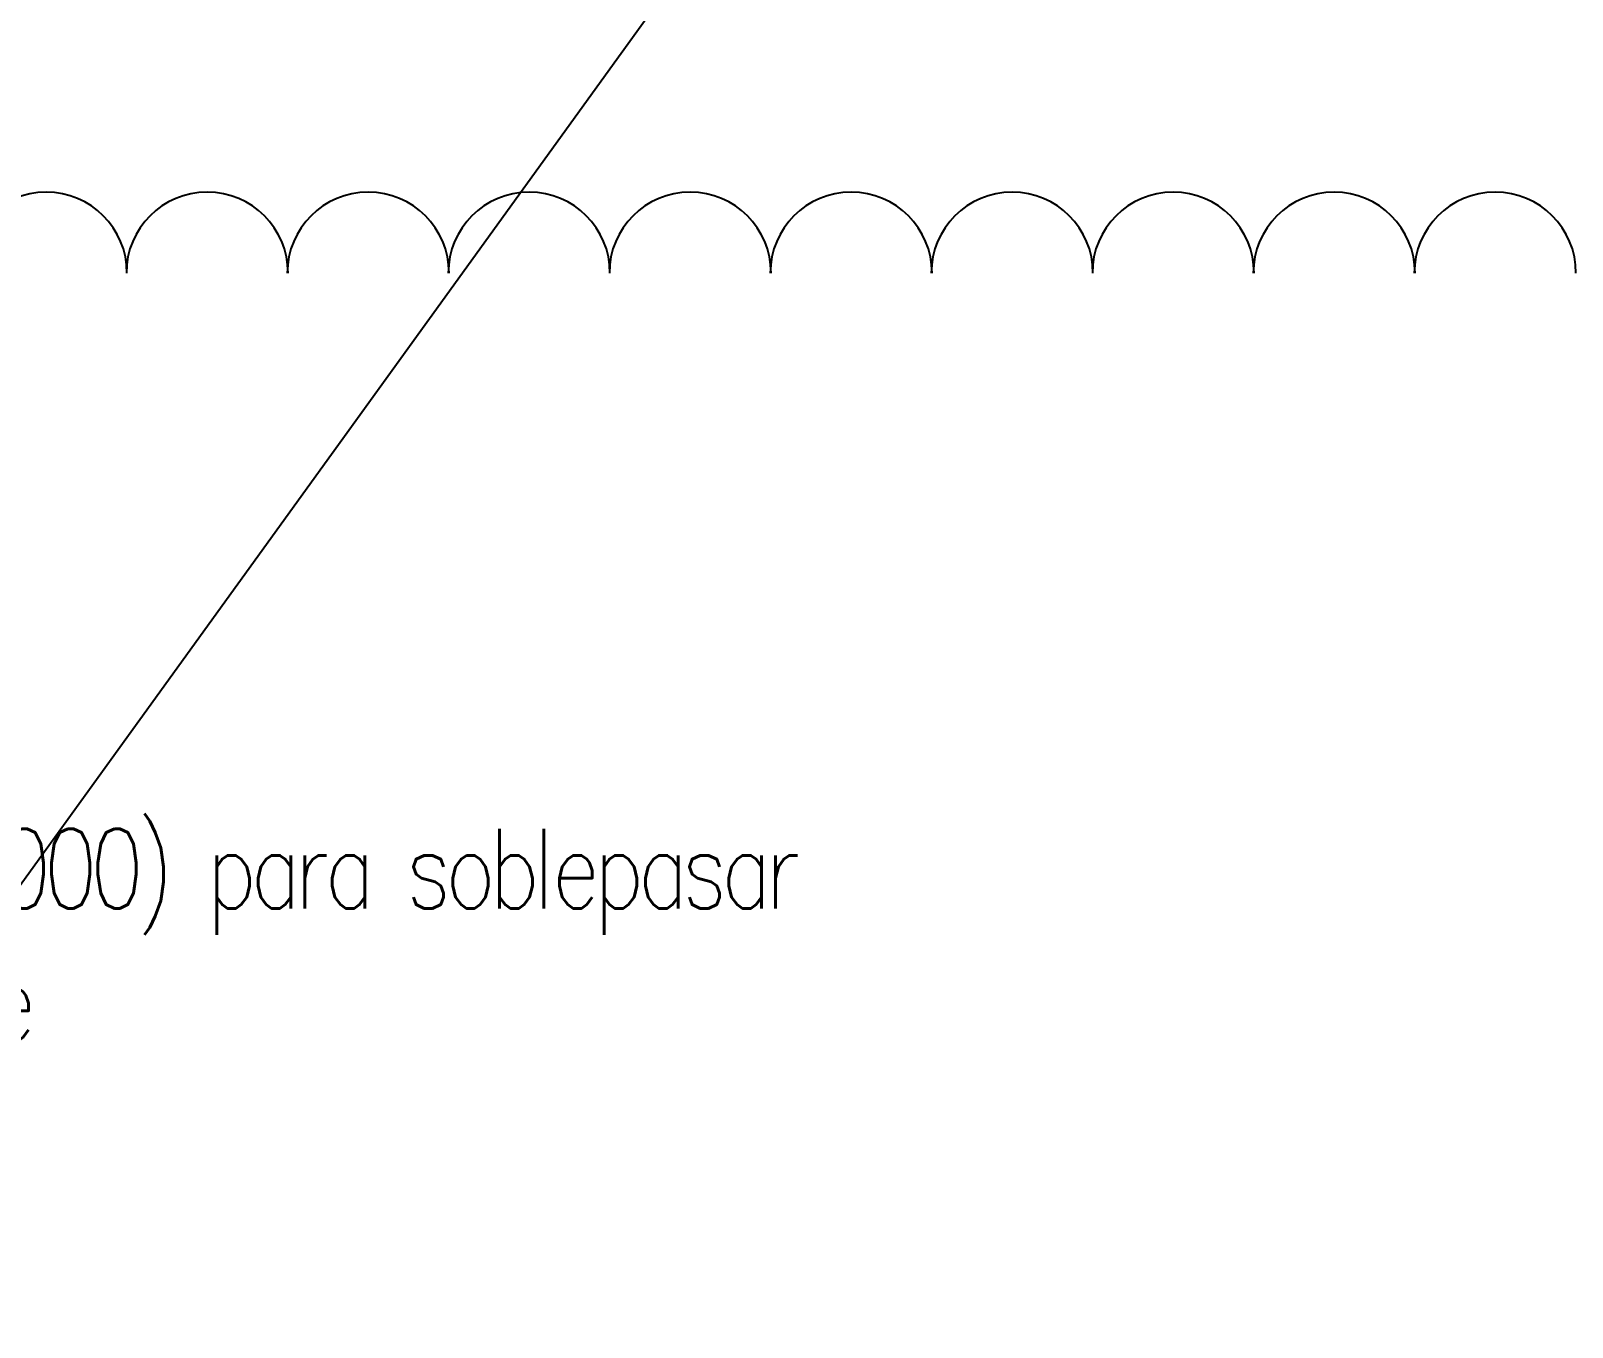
# Model space of a CAD drawing. Header units: millimetres. Extents: x -37020 to 35906, y -101 to 52234.
# Drawn here: x -55.36 to -36.3, y 333.91 to 349.94 of the extents above; entities that cross this region are included whole.
import ezdxf

# ---------------------------------------------------------------- set-up
doc = ezdxf.new("R2010")
doc.units = ezdxf.units.MM
doc.layers.add('CATENARIA APAGAR', color=240, linetype='Continuous')
doc.layers.add('R11', color=240, linetype='Continuous')
doc.styles.add('Romans PF', font='romans.shx', dxfattribs={"width": 0.8})

# ---------------------------------------------------------------- blocks, each defined once
blk = doc.blocks.new('*U251')
at = {"layer": 'R11', "color": 0, "linetype": 'ByBlock', "lineweight": -2, "transparency": 16777216}
for centre in [(22.793, 21.793), (24.785, 21.793), (26.776, 21.793), (28.767, 21.793), (30.759, 21.793), (32.75, 21.793), (34.741, 21.793), (36.733, 21.793), (38.724, 21.793), (40.715, 21.793)]:
    blk.add_arc(centre, 1, 0, 180, dxfattribs=at)

msp = doc.modelspace()

# ---------------------------------------------------------------- linework, layer by layer
at = {"layer": 'CATENARIA APAGAR', "color": 241, "linetype": 'Continuous', "elevation": -11.48}
msp.add_lwpolyline([(-25.4044, 381.0177), (-63.5531, 328.2172)], dxfattribs=at)

# ---------------------------------------------------------------- block references
at = {"layer": 'R11'}
msp.add_blockref('*U251', (-77.9652, 325.1485), dxfattribs=at)

# ---------------------------------------------------------------- texts
at = {"layer": 'R11', "insert": (-63.9846, 341.7091), "char_height": 1.575, "width": 94.500005, "attachment_point": 1, "style": 'Romans PF'}
msp.add_mtext('{\\H0.625x;\\T0.75;R11: \\Pmensula P (in -2000) para soblepasar \\Pcatenaria existente}', dxfattribs=at)

doc.saveas('drawing.dxf')
